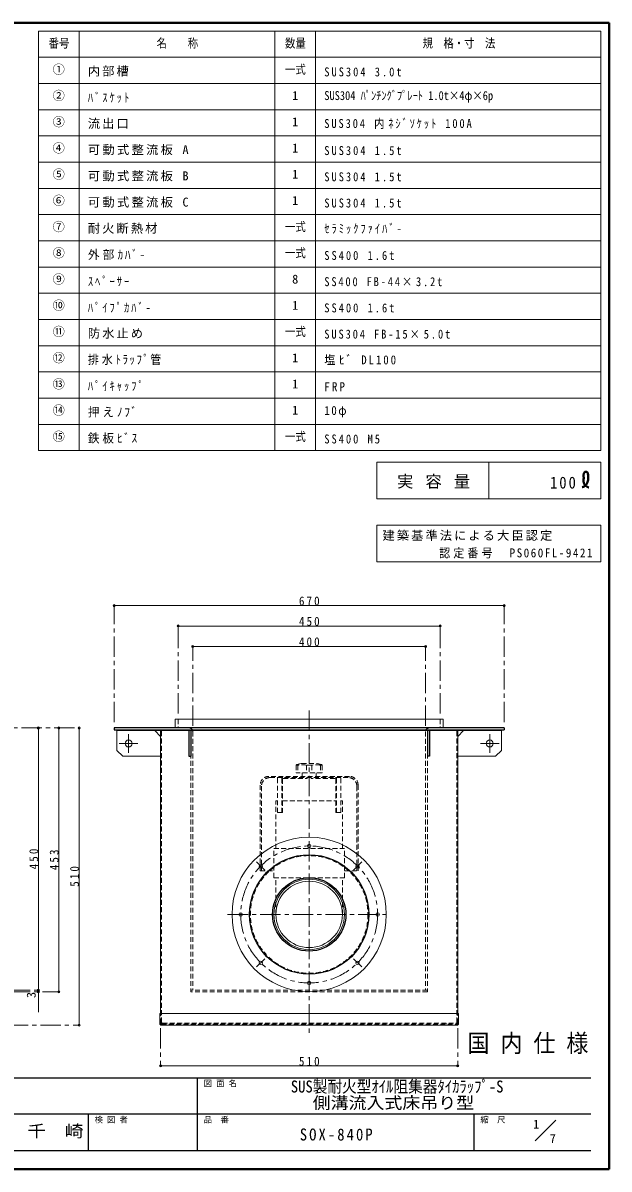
# Model space of a CAD drawing. Units: millimetres at full size, sheet at 1:7. Extents: x -1480 to 1355, y -979 to 988.
# Drawn here: x 349 to 1355, y -979 to 988 of the extents above; entities that cross this region are included whole.
import ezdxf
from ezdxf.enums import TextEntityAlignment as Align

# ---------------------------------------------------------------- set-up
doc = ezdxf.new("R2010")
doc.units = ezdxf.units.MM
doc.header["$LTSCALE"] = 7
doc.header["$PDMODE"] = 32
doc.header["$PDSIZE"] = 3.5
doc.linetypes.add('CHAIN1', pattern=[8, 5, -1, 1, -1])
doc.linetypes.add('DASHED1', pattern=[1.8, 1.2, -0.6])
doc.layers.add('0-0_ﾚｲﾔ1', color=4, linetype='Continuous', lineweight=9)
doc.styles.add('ＭＳ ゴシック', font='')
doc.styles.get('ＭＳ ゴシック').set_extended_font_data('MS Gothic')

msp = doc.modelspace()

# ---------------------------------------------------------------- linework, layer by layer
at = {"layer": '0-0_ﾚｲﾔ1', "color": 1, "lineweight": 40}
for p, q in [((1355.255, 987.955), (-1479.745, 987.955)), ((1355.255, -979.045), (1355.255, 987.955)), ((1355.255, -979.045), (-1479.745, -979.045))]:
    msp.add_line(p, q, dxfattribs=at)
at = {"layer": '0-0_ﾚｲﾔ1', "color": 3, "lineweight": 18}
for p, q in [((1341.255, 973.955), (375.255, 973.955)), ((445.255, 253.955), (445.255, 973.955)), ((781.255, 253.955), (781.255, 973.955)), ((851.255, 253.955), (851.255, 973.955)), ((1341.255, 253.955), (1341.255, 973.955)), ((1341.255, 928.955), (375.255, 928.955)), ((1341.255, 883.955), (375.255, 883.955)), ((1341.255, 838.955), (375.255, 838.955)), ((1341.255, 793.955), (375.255, 793.955)), ((1341.255, 748.955), (375.255, 748.955)), ((1341.255, 703.955), (375.255, 703.955)), ((1341.255, 658.955), (375.255, 658.955)), ((1341.255, 613.955), (375.255, 613.955)), ((1341.255, 568.955), (375.255, 568.955)), ((1341.255, 523.955), (375.255, 523.955)), ((1341.255, 478.955), (375.255, 478.955)), ((1341.255, 433.955), (375.255, 433.955)), ((1341.255, 388.955), (375.255, 388.955)), ((1341.255, 343.955), (375.255, 343.955)), ((1341.255, 298.955), (375.255, 298.955)), ((956.255, 233.955), (1341.255, 233.955)), ((956.255, 170.955), (956.255, 233.955)), ((1148.755, 233.955), (1148.755, 170.955)), ((1341.255, 170.955), (1341.255, 233.955)), ((956.255, 170.955), (1341.255, 170.955)), ((1341.255, 62.955), (1341.255, 125.955)), ((956.255, 62.955), (1341.255, 62.955))]:
    msp.add_line(p, q, dxfattribs=at)
at = {"layer": '0-0_ﾚｲﾔ1'}
for p, q in [((505.255, -12.045), (1175.255, -12.045)), ((1065.255, -47.045), (615.255, -47.045)), ((640.255, -82.045), (1040.255, -82.045)), ((375.255, -222.045), (375.255, -672.045)), ((410.255, -675.045), (410.255, -222.045)), ((445.255, -222.045), (445.255, -732.045)), ((510.255, -226.645), (510.255, -260.645)), ((585.255, -236.645), (575.255, -226.645)), ((1095.255, -236.645), (1105.255, -226.645)), ((1170.255, -226.645), (1170.255, -260.645)), ((510.255, -260.645), (520.255, -270.645)), ((520.255, -270.645), (585.255, -270.645)), ((1160.255, -270.645), (1095.255, -270.645)), ((1170.255, -260.645), (1160.255, -270.645)), ((375.255, -672.045), (375.255, -710.045)), ((1095.255, -802.045), (585.255, -802.045))]:
    msp.add_line(p, q, dxfattribs=at)
at = {"layer": '0-0_ﾚｲﾔ1', "linetype": 'CHAIN1'}
for p, q in [((505.255, -212.045), (505.255, -12.045)), ((1175.255, -212.045), (1175.255, -12.045)), ((615.255, -197.045), (615.255, -47.045)), ((1065.255, -197.045), (1065.255, -47.045)), ((640.255, -218.545), (640.255, -82.045)), ((1040.255, -218.545), (1040.255, -82.045)), ((840.255, -192.045), (840.255, -752.045)), ((-269.745, -222.045), (445.255, -222.045)), ((530.255, -264.645), (530.255, -232.645)), ((1150.255, -264.645), (1150.255, -232.645)), ((514.255, -248.645), (546.255, -248.645)), ((1166.255, -248.645), (1134.255, -248.645)), ((750.099, -451.889), (764.241, -466.031)), ((916.269, -466.031), (930.411, -451.889)), ((700.255, -542.045), (980.255, -542.045)), ((750.099, -632.202), (764.241, -618.059)), ((916.269, -618.059), (930.411, -632.202)), ((-401.745, -672.045), (375.255, -672.045)), ((-401.745, -675.045), (410.255, -675.045)), ((-349.145, -732.045), (445.255, -732.045)), ((585.255, -737.245), (585.255, -802.045)), ((1095.255, -737.245), (1095.255, -802.045))]:
    msp.add_line(p, q, dxfattribs=at)
at = {"layer": '0-0_ﾚｲﾔ1', "color": 7, "lineweight": 18}
for p, q in [((1070.255, -207.045), (610.255, -207.045)), ((610.255, -207.045), (610.255, -222.045)), ((1070.255, -207.045), (1070.255, -222.045)), ((510.255, -225.045), (510.255, -226.645)), ((510.255, -226.645), (1170.255, -226.645)), ((585.255, -228.245), (585.255, -712.045)), ((1095.255, -228.245), (1095.255, -712.045)), ((1170.255, -225.045), (1170.255, -226.645)), ((1096.855, -712.045), (583.655, -712.045)), ((583.655, -728.845), (583.655, -712.045)), ((1096.855, -728.845), (1096.855, -712.045)), ((586.855, -732.045), (1093.655, -732.045)), ((1228.399, -930.401), (1263.755, -895.045))]:
    msp.add_line(p, q, dxfattribs=at)
at = {"layer": '0-0_ﾚｲﾔ1', "linetype": 'DASHED1'}
for p, q in [((615.255, -207.045), (615.255, -222.045)), ((1065.255, -207.045), (1065.255, -222.045)), ((586.855, -727.245), (586.855, -228.245)), ((637.255, -228.045), (637.255, -675.045)), ((640.255, -228.045), (640.255, -672.045)), ((1040.255, -228.045), (1040.255, -672.045)), ((1043.255, -228.045), (1043.255, -675.045)), ((1093.655, -727.245), (1093.655, -228.245)), ((1043.255, -672.045), (637.255, -672.045)), ((1043.255, -675.045), (637.255, -675.045)), ((585.255, -728.845), (585.255, -712.045)), ((1095.255, -728.845), (1095.255, -712.045)), ((586.855, -730.445), (1093.655, -730.445)), ((588.455, -728.845), (1092.055, -728.845)), ((605.255, -728.845), (605.255, -730.445)), ((1075.255, -728.845), (1075.255, -730.445))]:
    msp.add_line(p, q, dxfattribs=at)
at = {"layer": '0-0_ﾚｲﾔ1', "color": 5, "lineweight": 25}
for p, q in [((1175.255, -222.045), (505.255, -222.045)), ((505.255, -222.045), (505.255, -225.045)), ((505.255, -225.045), (1175.255, -225.045)), ((633.655, -226.645), (633.655, -270.645)), ((636.855, -226.645), (636.855, -270.645)), ((1043.655, -226.645), (1043.655, -270.645)), ((1046.855, -226.645), (1046.855, -270.645)), ((1175.255, -222.045), (1175.255, -225.045)), ((633.655, -270.645), (636.855, -270.645)), ((1046.855, -270.645), (1043.655, -270.645))]:
    msp.add_line(p, q, dxfattribs=at)
at = {"layer": '0-0_ﾚｲﾔ1', "color": 7, "linetype": 'DASHED1', "lineweight": 18}
for p, q in [((817.861, -285.85), (817.861, -299.045)), ((820.853, -285.85), (817.861, -285.85)), ((826.56, -283.138), (818.647, -284.873)), ((820.853, -285.85), (820.853, -299.045)), ((827.416, -283.045), (853.093, -283.045)), ((835.415, -285.85), (835.415, -299.045)), ((845.095, -285.85), (835.415, -285.85)), ((845.095, -285.85), (845.095, -299.045)), ((853.95, -283.138), (861.862, -284.873)), ((859.657, -285.85), (859.657, -299.045)), ((909.255, -305.045), (771.255, -305.045)), ((907.255, -307.045), (773.255, -307.045)), ((785.842, -308.545), (785.842, -367.045)), ((793.342, -308.545), (793.342, -367.045)), ((794.641, -309.545), (794.641, -367.045)), ((795.641, -308.545), (836.86, -308.545)), ((862.648, -299.045), (817.861, -299.045)), ((828.255, -299.045), (828.255, -305.045)), ((836.86, -307.045), (836.86, -308.545)), ((843.649, -307.045), (843.649, -308.545)), ((884.868, -308.545), (843.649, -308.545)), ((852.255, -299.045), (852.255, -305.045)), ((885.868, -309.545), (885.868, -367.045)), ((887.167, -308.545), (887.167, -367.045)), ((894.667, -308.545), (894.667, -367.045)), ((756.255, -320.045), (756.255, -467.045)), ((758.255, -322.045), (758.255, -467.045)), ((922.255, -322.045), (922.255, -467.045)), ((924.255, -320.045), (924.255, -467.045)), ((783.255, -347.045), (785.842, -347.045)), ((783.255, -429.045), (783.255, -347.045)), ((794.641, -347.045), (885.868, -347.045)), ((894.667, -347.045), (897.255, -347.045)), ((897.255, -429.045), (897.255, -347.045)), ((785.842, -367.045), (794.641, -367.045)), ((894.667, -367.045), (885.868, -367.045)), ((779.755, -429.045), (900.755, -429.045)), ((779.755, -479.045), (779.755, -429.045)), ((900.755, -479.045), (900.755, -429.045)), ((756.255, -467.045), (779.755, -467.045)), ((900.755, -467.045), (924.255, -467.045)), ((779.755, -479.045), (900.755, -479.045)), ((783.255, -542.045), (783.255, -479.045)), ((897.255, -542.045), (897.255, -479.045))]:
    msp.add_line(p, q, dxfattribs=at)
at = {"layer": '0-0_ﾚｲﾔ1', "color": 6, "lineweight": 25}
for p, q in [((-1448.245, -822.545), (1323.755, -822.545)), ((648.755, -947.545), (648.755, -822.545)), ((1323.755, -885.045), (-101.245, -885.045)), ((461.255, -947.545), (461.255, -885.045)), ((1123.755, -947.545), (1123.755, -885.045)), ((1323.755, -947.545), (-1448.245, -947.545))]:
    msp.add_line(p, q, dxfattribs=at)
at = {"layer": '0-0_ﾚｲﾔ1', "color": 3, "lineweight": 18}
for points in [[(1341.255, 253.955), (375.255, 253.955), (375.255, 973.955)], [(956.255, 62.955), (956.255, 125.955), (1341.255, 125.955)]]:
    msp.add_lwpolyline(points, dxfattribs=at)
at = {"layer": '0-0_ﾚｲﾔ1', "color": 1, "lineweight": 40}
for points in [[(1308.87, 191.014), (1309.437, 191.216), (1310.407, 191.574), (1311.357, 191.956), (1312.273, 192.379), (1313.142, 192.86), (1313.95, 193.412), (1314.386, 193.772), (1314.748, 194.115), (1315.325, 194.76), (1315.85, 195.463), (1316.329, 196.213), (1316.768, 196.999), (1317.173, 197.809), (1317.395, 198.286), (1317.614, 198.777), (1317.97, 199.628), (1318.295, 200.484), (1318.586, 201.342), (1318.839, 202.2), (1319.049, 203.056), (1319.15, 203.552), (1319.246, 204.11), (1319.366, 205.074), (1319.436, 206.05), (1319.465, 207.05), (1319.46, 208.085), (1319.429, 209.167), (1319.401, 209.821), (1319.355, 210.719), (1319.226, 212.303), (1318.985, 213.85), (1318.58, 215.261), (1317.956, 216.44), (1317.059, 217.29), (1316.392, 217.594), (1316.145, 217.66), (1315.696, 217.731), (1315.229, 217.748), (1314.759, 217.709)], [(1314.759, 217.709), (1314.301, 217.613), (1313.868, 217.459), (1313.634, 217.343), (1313.288, 217.114), (1312.783, 216.612), (1312.384, 215.999), (1312.077, 215.304), (1311.851, 214.555), (1311.693, 213.781), (1311.628, 213.331), (1311.565, 212.737), (1311.514, 211.735), (1311.515, 210.756), (1311.548, 209.791), (1311.591, 208.833), (1311.623, 207.874), (1311.628, 207.313), (1311.61, 206.464), (1311.532, 204.983), (1311.442, 203.491), (1311.397, 202.004), (1311.451, 200.536), (1311.662, 199.099), (1311.879, 198.286), (1312.012, 197.898), (1312.286, 197.24), (1312.612, 196.601), (1312.984, 195.985), (1313.4, 195.395), (1313.855, 194.835), (1314.135, 194.525), (1314.348, 194.305), (1314.726, 193.942), (1315.121, 193.598), (1315.53, 193.273), (1315.952, 192.966), (1316.386, 192.678), (1316.643, 192.519), (1316.98, 192.322)], [(1316.98, 192.322), (1317.572, 192.005), (1318.177, 191.71), (1318.792, 191.432), (1319.414, 191.168), (1320.04, 190.911), (1320.404, 190.763)]]:
    msp.add_lwpolyline(points, dxfattribs=at)
at = {"layer": '0-0_ﾚｲﾔ1', "color": 7, "linetype": 'DASHED1', "lineweight": 18}
msp.add_lwpolyline([(859.657, -285.85), (862.648, -285.85), (862.648, -299.045)], dxfattribs=at)
at = {"layer": '0-0_ﾚｲﾔ1'}
for centre, radius in [((530.255, -248.645), 6), ((1150.255, -248.645), 6), ((840.255, -542.045), 60.5), ((840.255, -542.045), 57)]:
    msp.add_circle(centre, radius, dxfattribs=at)
at = {"layer": '0-0_ﾚｲﾔ1', "color": 7, "lineweight": 18}
for centre, radius in [((840.255, -542.045), 132.5), ((840.255, -424.545), 3), ((757.17, -458.96), 3), ((923.34, -458.96), 3), ((722.755, -542.045), 3), ((957.755, -542.045), 3), ((757.17, -625.13), 3), ((923.34, -625.13), 3), ((840.255, -659.545), 3)]:
    msp.add_circle(centre, radius, dxfattribs=at)
at = {"layer": '0-0_ﾚｲﾔ1', "linetype": 'CHAIN1'}
msp.add_circle((840.255, -542.045), 117.5, dxfattribs=at)
at = {"layer": '0-0_ﾚｲﾔ1', "color": 5, "lineweight": 25}
for radius in [102.5, 63]:
    msp.add_circle((840.255, -542.045), radius, dxfattribs=at)
at = {"layer": '0-0_ﾚｲﾔ1', "color": 7, "linetype": 'DASHED1', "lineweight": 18}
msp.add_circle((840.255, -542.045), 100.9, dxfattribs=at)
at = {"layer": '0-0_ﾚｲﾔ1', "linetype": 'DASHED1'}
for centre, radius, start, end in [((583.655, -228.245), 3.2, 0, 90), ((634.255, -228.045), 6, 0, 90), ((634.255, -228.045), 3, 0, 90), ((1046.255, -228.045), 6, 90, 180), ((1046.255, -228.045), 3, 90, 180), ((1096.855, -228.245), 3.2, 90, 180), ((588.455, -727.245), 3.2, 180, 270), ((588.455, -727.245), 1.6, 180, 270), ((1092.055, -727.245), 1.6, 270, 0), ((1092.055, -727.245), 3.2, 270, 0), ((586.855, -728.845), 1.6, 180, 270), ((1093.655, -728.845), 1.6, 270, 0)]:
    msp.add_arc(centre, radius, start, end, dxfattribs=at)
at = {"layer": '0-0_ﾚｲﾔ1', "color": 7, "lineweight": 18}
for centre, radius, start, end in [((583.655, -228.245), 1.6, 0, 90), ((1096.855, -228.245), 1.6, 90, 180), ((586.855, -728.845), 3.2, 180, 270), ((1093.655, -728.845), 3.2, 270, 0)]:
    msp.add_arc(centre, radius, start, end, dxfattribs=at)
at = {"layer": '0-0_ﾚｲﾔ1', "color": 7, "linetype": 'DASHED1', "lineweight": 18}
for centre, radius, start, end in [((818.861, -285.85), 1, 102.36697, 180), ((828.134, -318.397), 33.352, 77.38992, 102.61008), ((827.416, -287.045), 4, 90, 102.36697), ((852.376, -318.397), 33.352, 77.38992, 102.61008), ((853.093, -287.045), 4, 77.63303, 90), ((861.648, -285.85), 1, 0, 77.63303), ((771.255, -320.045), 15, 90, 180), ((773.255, -322.045), 15, 90, 180), ((787.342, -308.545), 1.5, 90, 180), ((794.842, -308.545), 1.5, 90, 180), ((795.641, -309.545), 1, 90, 180), ((884.868, -309.545), 1, 0, 90), ((885.667, -308.545), 1.5, 0, 90), ((893.167, -308.545), 1.5, 0, 90), ((907.255, -322.045), 15, 0, 90), ((909.255, -320.045), 15, 0, 90)]:
    msp.add_arc(centre, radius, start, end, dxfattribs=at)
at = {"layer": '0-0_ﾚｲﾔ1'}
for p in [(505.255, -12.045), (1175.255, -12.045), (615.255, -47.045), (1065.255, -47.045), (640.255, -82.045), (1040.255, -82.045), (375.255, -222.045), (410.255, -222.045), (445.255, -222.045), (375.255, -672.045), (375.255, -675.045), (410.255, -675.045), (445.255, -732.045), (585.255, -802.045), (1095.255, -802.045)]:
    msp.add_point(p, dxfattribs=at)

# ---------------------------------------------------------------- texts
at = {"layer": '0-0_ﾚｲﾔ1', "color": 7, "style": 'ＭＳ ゴシック'}
for s, height, width, p in [('番号', 15.4, 0.85, (392.755, 940.955)), ('名\u3000\u3000称', 15.4, 0.85, (578.255, 940.955)), ('数量', 15.4, 0.85, (798.755, 940.955)), ('規\u3000格・寸\u3000法', 15.4, 0.85, (1035.005, 940.955)), ('一式', 15.4, 0.85, (798.755, 895.955)), ('SUS304 ﾊﾟﾝﾁﾝｸﾞﾌﾟﾚｰﾄ 1.0t×4φ×6p', 15.4, 0.85, (866.255, 850.955)), ('一式', 15.4, 0.85, (798.755, 625.955)), ('一式', 15.4, 0.85, (798.755, 580.955)), ('一式', 15.4, 0.85, (798.755, 445.955)), ('一式', 15.4, 0.85, (798.755, 265.955)), ('国 内 仕 様', 30.79, 0.9, (1112.005, -787.545)), ('SUS製耐火型ｵｲﾙ阻集器ﾀｲｶﾗｯﾌﾟ-S', 20.53, 0.9, (808.63, -853.795)), ('側溝流入式床吊り型', 20.53, 1.1, (846.255, -881.795)), ('千\u3000崎', 20.53, 1.15, (356.255, -930.295))]:
    msp.add_text(s, height=height, dxfattribs=dict(at, width=width)).set_placement(p, align=Align.BOTTOM_LEFT)
for s, height, p in [('①', 15.4, (399.755, 895.955)), ('②', 15.4, (399.755, 850.955)), ('1', 15.4, (811.005, 850.955)), ('③', 15.4, (399.755, 805.955)), ('1', 15.4, (811.005, 805.955)), ('④', 15.4, (399.755, 760.955)), ('1', 15.4, (811.005, 760.955)), ('⑤', 15.4, (399.755, 715.955)), ('1', 15.4, (811.005, 715.955)), ('⑥', 15.4, (399.755, 670.955)), ('1', 15.4, (811.005, 670.955)), ('⑦', 15.4, (399.755, 625.955)), ('⑧', 15.4, (399.755, 580.955)), ('⑨', 15.4, (399.755, 535.955)), ('8', 15.4, (811.005, 535.955)), ('⑩', 15.4, (399.755, 490.955)), ('1', 15.4, (811.005, 490.955)), ('⑪', 15.4, (399.755, 445.955)), ('⑫', 15.4, (399.755, 400.955)), ('1', 15.4, (811.005, 400.955)), ('⑬', 15.4, (399.755, 355.955)), ('1', 15.4, (811.005, 355.955)), ('⑭', 15.4, (399.755, 310.955)), ('1', 15.4, (811.005, 310.955)), ('⑮', 15.4, (399.755, 265.955)), ('図 面 名', 10.26, (659.255, -840.045)), ('検 図 者', 10.26, (471.755, -902.545)), ('品\u3000番', 10.26, (659.255, -902.545)), ('縮\u3000尺', 10.26, (1134.255, -902.545)), ('1', 15.4, (1224.844, -914.312)), ('7', 15.4, (1253.348, -939.078))]:
    msp.add_text(s, height=height, dxfattribs=at).set_placement(p, align=Align.BOTTOM_LEFT)
msp.add_text('3', height=15.4, rotation=90, dxfattribs=at).set_placement((375.255, -685.545), align=Align.BOTTOM_LEFT)
at = {"layer": '0-0_ﾚｲﾔ1', "color": 7, "attachment_point": 7, "style": 'ＭＳ ゴシック'}
for s, insert, char_height in [('\\T1.17;内部槽', (460.255, 895.955), 15.4), ('\\T1.39;\\W0.85;SUS304\\~3.0t', (866.255, 895.955), 15.4), ('\\T1.39;\\W0.85;ﾊﾞｽｹｯﾄ', (460.255, 850.955), 15.4), ('\\T1.17;流出口', (460.255, 805.955), 15.4), ('\\T1.37;\\W0.85;SUS304\\~内ﾈｼﾞｿｹｯﾄ\\~100A', (866.255, 805.955), 15.4), ('\\T1.19;可動式整流板\\~A', (460.255, 760.955), 15.4), ('\\T1.39;\\W0.85;SUS304\\~1.5t', (866.255, 760.955), 15.4), ('\\T1.19;可動式整流板\\~B', (460.255, 715.955), 15.4), ('\\T1.39;\\W0.85;SUS304\\~1.5t', (866.255, 715.955), 15.4), ('\\T1.19;可動式整流板\\~C', (460.255, 670.955), 15.4), ('\\T1.39;\\W0.85;SUS304\\~1.5t', (866.255, 670.955), 15.4), ('\\T1.17;耐火断熱材', (460.255, 625.955), 15.4), ('\\T1.39;\\W0.85;ｾﾗﾐｯｸﾌｧｲﾊﾞ-', (866.255, 625.955), 15.4), ('\\T1.27;\\W0.95;外部ｶﾊﾞ-', (460.255, 580.955), 15.4), ('\\T1.39;\\W0.85;SS400\\~1.6t', (866.255, 580.955), 15.4), ('\\T1.39;\\W0.85;ｽﾍﾟｰｻｰ', (460.255, 535.955), 15.4), ('\\T1.36;\\W0.85;SS400\\~FB-44×3.2t', (866.255, 535.955), 15.4), ('\\T1.39;\\W0.85;ﾊﾟｲﾌﾟｶﾊﾞ-', (460.255, 490.955), 15.4), ('\\T1.39;\\W0.85;SS400\\~1.6t', (866.255, 490.955), 15.4), ('\\T1.17;防水止め', (460.255, 445.955), 15.4), ('\\T1.37;\\W0.85;SUS304\\~FB-15×5.0t', (866.255, 445.955), 15.4), ('\\T1.26;\\W0.9;排水ﾄﾗｯﾌﾟ管', (460.255, 400.955), 15.4), ('\\T1.34;\\W0.9;塩ﾋﾞ\\~DL100', (866.255, 400.955), 15.4), ('\\T1.39;\\W0.85;ﾊﾟｲｷｬｯﾌﾟ', (460.255, 355.955), 15.4), ('\\T1.38;\\W0.9;FRP', (866.255, 355.955), 15.4), ('\\T1.25;\\W0.95;押えﾉﾌﾞ', (460.255, 310.955), 15.4), ('\\T1.27;\\W0.9;10φ', (866.255, 310.955), 15.4), ('\\T1.25;\\W0.95;鉄板ﾋﾞｽ', (460.255, 265.955), 15.4), ('\\T1.39;\\W0.85;SS400\\~M5', (866.255, 265.955), 15.4), ('\\T1.16;実\\~容\\~量', (991.255, 188.455), 20.53), ('\\T1.27;\\W0.9;100', (1253.755, 188.455), 20.53), ('\\T1.17;建築基準法による大臣認定', (966.255, 98.955), 15.4), ('\\T1.28;\\W0.9;認定番号\u3000PS060FL-9421', (1063.505, 68.955), 15.4), ('\\T1.38;\\W0.9;670', (822.755, -12.045), 15.4), ('\\T1.38;\\W0.9;450', (822.755, -47.045), 15.4), ('\\T1.38;\\W0.9;400', (822.755, -82.045), 15.4), ('\\T1.38;\\W0.9;510', (822.755, -802.045), 15.4), ('\\T1.28;\\W0.9;SOX-840P', (824.13, -930.295), 20.53)]:
    msp.add_mtext(s, dxfattribs=dict(at, insert=insert, char_height=char_height))
at = {"layer": '0-0_ﾚｲﾔ1', "color": 7, "char_height": 15.4, "attachment_point": 7, "rotation": 90, "style": 'ＭＳ ゴシック'}
for s, insert in [('\\T1.38;\\W0.9;450', (375.255, -464.545)), ('\\T1.38;\\W0.9;453', (410.255, -466.045)), ('\\T1.38;\\W0.9;510', (445.255, -494.545))]:
    msp.add_mtext(s, dxfattribs=dict(at, insert=insert))

doc.saveas('drawing.dxf')
